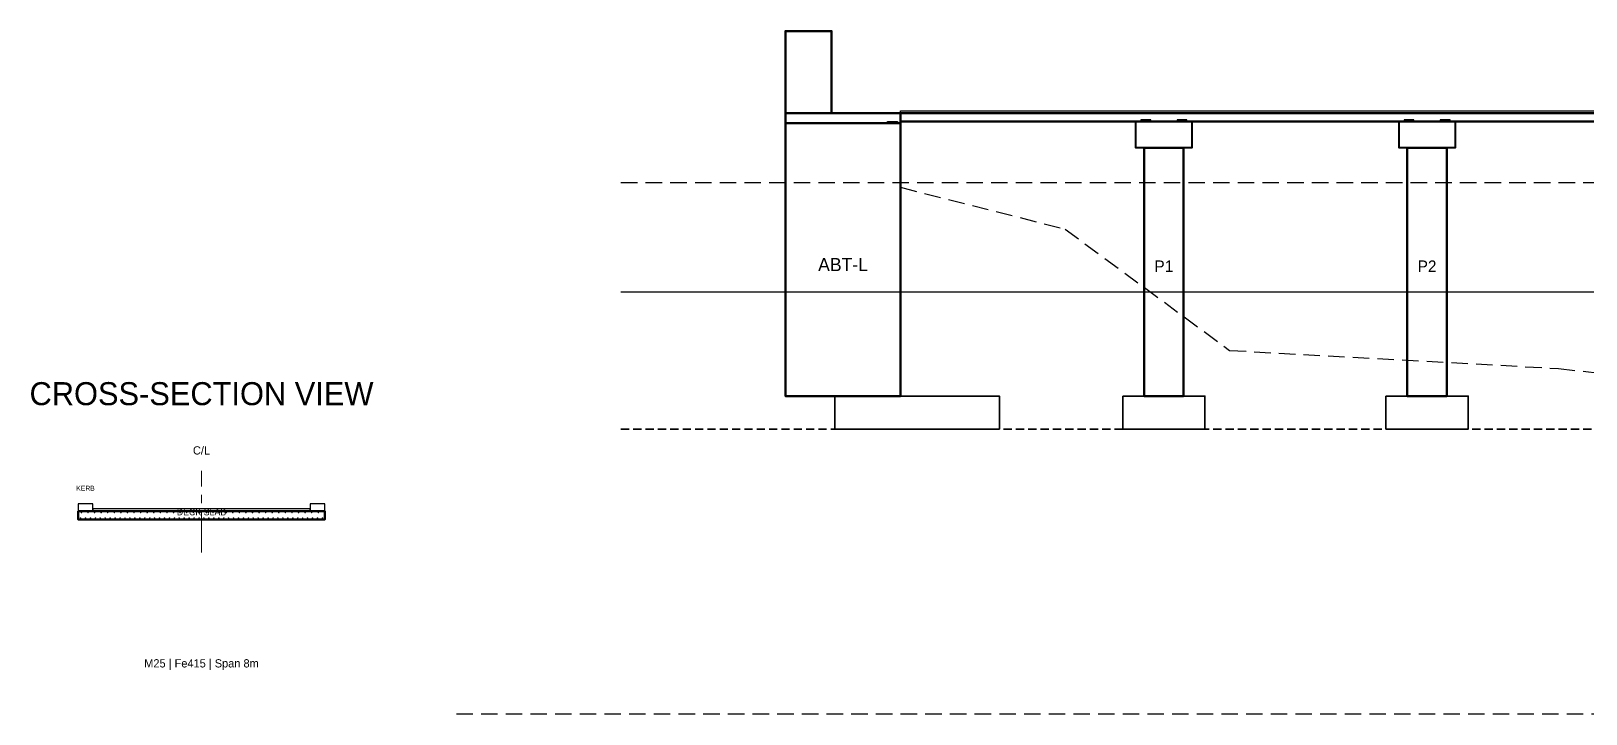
# Model space of a CAD drawing. Header units: metres. Extents: x -26 to 115, y -14 to 129.
# Drawn here: x -26.43 to 20.83, y 103.34 to 124.1 of the extents above; entities that cross this region are included whole.
import ezdxf
from ezdxf.enums import TextEntityAlignment as Align

# ---------------------------------------------------------------- set-up
doc = ezdxf.new("R2010")
doc.units = ezdxf.units.M
for name, pattern in [('CENTER', [2, 1.25, -0.25, 0.25, -0.25]), ('DASHED', [0.75, 0.5, -0.25]), ('HIDDEN', [0.375, 0.25, -0.125])]:
    doc.linetypes.add(name, pattern=pattern)
for name, color, linetype, lineweight in [('A-GRID', 8, 'CENTER', 15), ('A-TEXT', 7, 'CONTINUOUS', 18), ('G-BED', 32, 'CONTINUOUS', 25), ('G-HFL', 150, 'DASHED', 25), ('G-NGL', 30, 'DASHED', 25), ('H-CONC', 253, 'CONTINUOUS', 15), ('S-ABUT', 5, 'CONTINUOUS', 50), ('S-BEARING', 6, 'CONTINUOUS', 30), ('S-DECK', 4, 'CONTINUOUS', 50), ('S-FNDTN', 2, 'HIDDEN', 35), ('S-KERB', 8, 'CONTINUOUS', 25), ('S-PIER', 3, 'CONTINUOUS', 50), ('S-PIERCAP', 3, 'CONTINUOUS', 40), ('X-REBAR', 1, 'CONTINUOUS', 18)]:
    doc.layers.add(name, color=color, linetype=linetype, lineweight=lineweight)

msp = doc.modelspace()

# ---------------------------------------------------------------- hatches: boundary and pattern name
at = {"layer": 'H-CONC'}
h = msp.add_hatch(dxfattribs=at)
h.set_pattern_fill('ANSI31', color=256, scale=0.05, style=0)
h.set_pattern_definition([])
h.paths.add_polyline_path([(0, 121.6), (96, 121.6), (96, 121.35), (0, 121.35)])
h = msp.add_hatch(dxfattribs=at)
h.set_pattern_fill('ANSI31', color=256, scale=0.04, style=0)
h.set_pattern_definition([])
h.paths.add_polyline_path([(7.4, 120.55), (8.6, 120.55), (8.6, 113), (7.4, 113)])
h = msp.add_hatch(dxfattribs=at)
h.set_pattern_fill('ANSI31', color=256, scale=0.04, style=0)
h.set_pattern_definition([])
h.paths.add_polyline_path([(15.4, 120.55), (16.6, 120.55), (16.6, 113), (15.4, 113)])
h = msp.add_hatch(dxfattribs=at)
h.set_pattern_fill('ANSI32', color=256, scale=0.08, style=0)
h.set_pattern_definition([])
h.paths.add_polyline_path([(-2, 113), (3, 113), (3, 112), (-2, 112)])
h = msp.add_hatch(dxfattribs=at)
h.set_pattern_fill('ANSI31', color=256, scale=0.03, style=0)
h.set_pattern_definition([])
h.paths.add_polyline_path([(-25, 109.5), (-17.5, 109.5), (-17.5, 109.25), (-25, 109.25)])

# ---------------------------------------------------------------- linework, layer by layer
at = {"layer": 'A-GRID', "linetype": 'CENTER'}
msp.add_line((-21.25, 108.25), (-21.25, 110.725), dxfattribs=at)
at = {"layer": 'G-BED', "linetype": 'CONTINUOUS'}
msp.add_line((-8.5, 116.17), (104.5, 116.17), dxfattribs=at)
at = {"layer": 'G-BED', "linetype": 'DASHED'}
msp.add_line((-13.5, 103.337), (109.5, 103.337), dxfattribs=at)
at = {"layer": 'G-HFL', "linetype": 'DASHED'}
msp.add_line((-8.5, 119.5), (104.5, 119.5), dxfattribs=at)
at = {"layer": 'G-NGL', "linetype": 'DASHED'}
msp.add_lwpolyline([(0, 119.35), (5, 118.08), (10, 114.39), (20, 113.84), (30, 112.69), (40, 113.59), (50, 114.02), (60, 114.62), (70, 114.34), (80, 115.58), (90, 117.61), (95, 118.98), (100, 119.49), (105, 119.78), (110, 120.12), (115, 120.573)], dxfattribs=at)
at = {"layer": 'S-ABUT', "linetype": 'CONTINUOUS'}
for points in [[(-3.5, 121.6), (-2.1, 121.6), (-2.1, 124.1), (-3.5, 124.1)], [(-3.5, 121.6), (0, 121.6), (0, 113), (-3.5, 113)]]:
    msp.add_lwpolyline(points, close=True, dxfattribs=at)
at = {"layer": 'S-BEARING', "linetype": 'CONTINUOUS'}
for points in [[(-0.4, 121.35), (-0.1, 121.35), (-0.1, 121.3), (-0.4, 121.3)], [(7.3, 121.35), (7.6, 121.35), (7.6, 121.4), (7.3, 121.4)], [(8.4, 121.35), (8.7, 121.35), (8.7, 121.4), (8.4, 121.4)], [(15.3, 121.35), (15.6, 121.35), (15.6, 121.4), (15.3, 121.4)], [(16.4, 121.35), (16.7, 121.35), (16.7, 121.4), (16.4, 121.4)]]:
    msp.add_lwpolyline(points, close=True, dxfattribs=at)
at = {"layer": 'S-DECK', "linetype": 'CONTINUOUS'}
msp.add_line((0, 121.6), (96, 121.6), dxfattribs=at)
for points in [[(-3.5, 121.6), (0, 121.6), (0, 121.3), (-3.5, 121.3)], [(0, 121.6), (96, 121.6), (96, 121.35), (0, 121.35)], [(-25, 109.5), (-17.5, 109.5), (-17.5, 109.25), (-25, 109.25)]]:
    msp.add_lwpolyline(points, close=True, dxfattribs=at)
at = {"layer": 'S-FNDTN', "linetype": 'HIDDEN'}
msp.add_line((-8.5, 112), (104.5, 112), dxfattribs=at)
at = {"layer": 'S-FNDTN', "linetype": 'CONTINUOUS'}
for points in [[(-2, 113), (3, 113), (3, 112), (-2, 112)], [(6.75, 113), (9.25, 113), (9.25, 112), (6.75, 112)], [(14.75, 113), (17.25, 113), (17.25, 112), (14.75, 112)]]:
    msp.add_lwpolyline(points, close=True, dxfattribs=at)
at = {"layer": 'S-KERB', "linetype": 'CONTINUOUS'}
for points in [[(0, 121.675), (96, 121.675), (96, 121.6), (0, 121.6)], [(-25, 109.5), (-24.55, 109.5), (-24.55, 109.725), (-25, 109.725)], [(-17.95, 109.5), (-17.5, 109.5), (-17.5, 109.725), (-17.95, 109.725)], [(-24.55, 109.5), (-17.95, 109.5), (-17.95, 109.575), (-24.55, 109.575)]]:
    msp.add_lwpolyline(points, close=True, dxfattribs=at)
at = {"layer": 'S-PIER', "linetype": 'CONTINUOUS'}
for points in [[(7.4, 120.55), (8.6, 120.55), (8.6, 113), (7.4, 113)], [(15.4, 120.55), (16.6, 120.55), (16.6, 113), (15.4, 113)]]:
    msp.add_lwpolyline(points, close=True, dxfattribs=at)
at = {"layer": 'S-PIERCAP', "linetype": 'CONTINUOUS'}
for points in [[(7.15, 121.35), (8.85, 121.35), (8.85, 120.55), (7.15, 120.55)], [(15.15, 121.35), (16.85, 121.35), (16.85, 120.55), (15.15, 120.55)]]:
    msp.add_lwpolyline(points, close=True, dxfattribs=at)
at = {"layer": 'X-REBAR'}
for centre, radius in [((-24.925, 109.29), 0.01), ((-24.9, 109.46), 0.008), ((-24.775, 109.29), 0.01), ((-24.7, 109.46), 0.008), ((-24.625, 109.29), 0.01), ((-24.5, 109.46), 0.008), ((-24.475, 109.29), 0.01), ((-24.325, 109.29), 0.01), ((-24.3, 109.46), 0.008), ((-24.175, 109.29), 0.01), ((-24.1, 109.46), 0.008), ((-24.025, 109.29), 0.01), ((-23.9, 109.46), 0.008), ((-23.875, 109.29), 0.01), ((-23.725, 109.29), 0.01), ((-23.7, 109.46), 0.008), ((-23.575, 109.29), 0.01), ((-23.5, 109.46), 0.008), ((-23.425, 109.29), 0.01), ((-23.3, 109.46), 0.008), ((-23.275, 109.29), 0.01), ((-23.125, 109.29), 0.01), ((-23.1, 109.46), 0.008), ((-22.975, 109.29), 0.01), ((-22.9, 109.46), 0.008), ((-22.825, 109.29), 0.01), ((-22.7, 109.46), 0.008), ((-22.675, 109.29), 0.01), ((-22.525, 109.29), 0.01), ((-22.5, 109.46), 0.008), ((-22.375, 109.29), 0.01), ((-22.3, 109.46), 0.008), ((-22.225, 109.29), 0.01), ((-22.1, 109.46), 0.008), ((-22.075, 109.29), 0.01), ((-21.925, 109.29), 0.01), ((-21.9, 109.46), 0.008), ((-21.775, 109.29), 0.01), ((-21.7, 109.46), 0.008), ((-21.625, 109.29), 0.01), ((-21.5, 109.46), 0.008), ((-21.475, 109.29), 0.01), ((-21.325, 109.29), 0.01), ((-21.3, 109.46), 0.008), ((-21.175, 109.29), 0.01), ((-21.1, 109.46), 0.008), ((-21.025, 109.29), 0.01), ((-20.9, 109.46), 0.008), ((-20.875, 109.29), 0.01), ((-20.725, 109.29), 0.01), ((-20.7, 109.46), 0.008), ((-20.575, 109.29), 0.01), ((-20.5, 109.46), 0.008), ((-20.425, 109.29), 0.01), ((-20.3, 109.46), 0.008), ((-20.275, 109.29), 0.01), ((-20.125, 109.29), 0.01), ((-20.1, 109.46), 0.008), ((-19.975, 109.29), 0.01), ((-19.9, 109.46), 0.008), ((-19.825, 109.29), 0.01), ((-19.7, 109.46), 0.008), ((-19.675, 109.29), 0.01), ((-19.525, 109.29), 0.01), ((-19.5, 109.46), 0.008), ((-19.375, 109.29), 0.01), ((-19.3, 109.46), 0.008), ((-19.225, 109.29), 0.01), ((-19.1, 109.46), 0.008), ((-19.075, 109.29), 0.01), ((-18.925, 109.29), 0.01), ((-18.9, 109.46), 0.008), ((-18.775, 109.29), 0.01), ((-18.7, 109.46), 0.008), ((-18.625, 109.29), 0.01), ((-18.5, 109.46), 0.008), ((-18.475, 109.29), 0.01), ((-18.325, 109.29), 0.01), ((-18.3, 109.46), 0.008), ((-18.175, 109.29), 0.01), ((-18.1, 109.46), 0.008), ((-18.025, 109.29), 0.01), ((-17.9, 109.46), 0.008), ((-17.875, 109.29), 0.01), ((-17.725, 109.29), 0.01), ((-17.7, 109.46), 0.008), ((-17.575, 109.29), 0.01)]:
    msp.add_circle(centre, radius, dxfattribs=at)

# ---------------------------------------------------------------- texts
at = {"layer": 'A-GRID'}
msp.add_text('C/L', height=0.25, dxfattribs=at).set_placement((-21.25, 111.225), align=Align.CENTER)
at = {"layer": 'A-TEXT'}
for s, height, p in [('ABT-L', 0.4, (-1.75, 116.8)), ('P1', 0.35, (8, 116.775)), ('P2', 0.35, (16, 116.775)), ('CROSS-SECTION VIEW', 0.7, (-21.25, 112.725)), ('KERB', 0.15, (-24.775, 110.125)), ('DECK SLAB', 0.2, (-21.25, 109.375)), ('M25 | Fe415 | Span 8m', 0.25, (-21.25, 104.75))]:
    msp.add_text(s, height=height, dxfattribs=at).set_placement(p, align=Align.CENTER)

doc.saveas('drawing.dxf')
